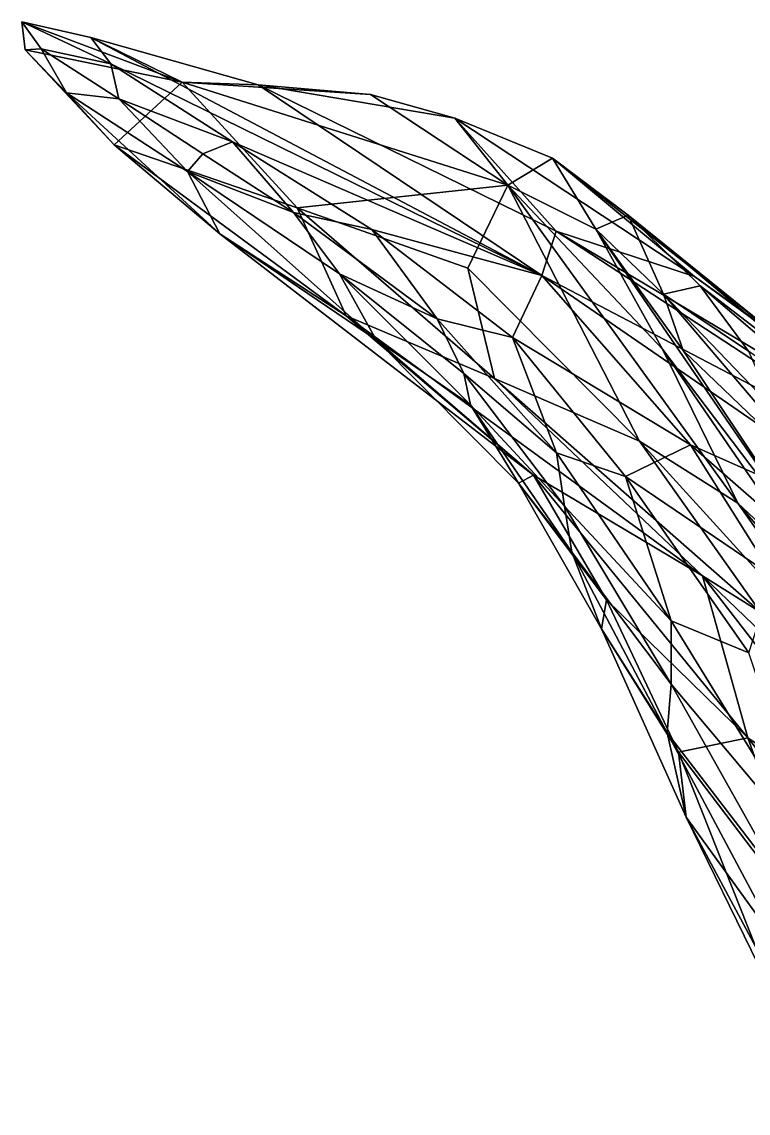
# Model space of a CAD drawing. Extents: x -1.56 to 1.56, y -5.64 to 3.99.
# Drawn here: x -1.5557 to -1.319, y -1.6628 to -1.3071 of the extents above; entities that cross this region are included whole.
import ezdxf

# ---------------------------------------------------------------- set-up
doc = ezdxf.new("R2010")
doc.units = 0
doc.layers.add('MAMMOTH$LWO', color=1, linetype='CONTINUOUS')

msp = doc.modelspace()

# ---------------------------------------------------------------- linework, layer by layer
at = {"layer": 'MAMMOTH$LWO'}
for points in [[(-1.52668, -1.32087, 4.75118), (-1.53319, -1.31221, 4.67466), (-1.55572, -1.30714, 4.67761)], [(-1.55572, -1.30714, 4.67761), (-1.54939, -1.31594, 4.73212), (-1.52668, -1.32087, 4.75118)], [(-1.54939, -1.31594, 4.73212), (-1.55572, -1.30714, 4.67761), (-1.55467, -1.31626, 4.68242)], [(-1.53319, -1.31221, 4.67466), (-1.50348, -1.32683, 4.58623), (-1.55572, -1.30714, 4.67761)], [(-1.55572, -1.30714, 4.67761), (-1.50348, -1.32683, 4.58623), (-1.55467, -1.31626, 4.68242)], [(-1.38622, -1.38985, 4.89311), (-1.53319, -1.31221, 4.67466), (-1.52668, -1.32087, 4.75118)], [(-1.53319, -1.31221, 4.67466), (-1.47869, -1.32762, 4.5831), (-1.50348, -1.32683, 4.58623)], [(-1.47869, -1.32762, 4.5831), (-1.53319, -1.31221, 4.67466), (-1.38622, -1.38985, 4.89311)], [(-1.55467, -1.31626, 4.68242), (-1.54118, -1.33031, 4.746), (-1.54939, -1.31594, 4.73212)], [(-1.52668, -1.32087, 4.75118), (-1.54939, -1.31594, 4.73212), (-1.52405, -1.33225, 4.79884)], [(-1.52405, -1.33225, 4.79884), (-1.54939, -1.31594, 4.73212), (-1.54118, -1.33031, 4.746)], [(-1.54118, -1.33031, 4.746), (-1.55467, -1.31626, 4.68242), (-1.52561, -1.34722, 4.69084)], [(-1.52561, -1.34722, 4.69084), (-1.55467, -1.31626, 4.68242), (-1.50348, -1.32683, 4.58623)], [(-1.38622, -1.38985, 4.89311), (-1.52668, -1.32087, 4.75118), (-1.48703, -1.34627, 4.8562)], [(-1.52668, -1.32087, 4.75118), (-1.52405, -1.33225, 4.79884), (-1.48703, -1.34627, 4.8562)], [(-1.50348, -1.32683, 4.58623), (-1.46603, -1.36774, 4.60542), (-1.52561, -1.34722, 4.69084)], [(-1.47869, -1.32762, 4.5831), (-1.44212, -1.33083, 4.48126), (-1.50348, -1.32683, 4.58623)], [(-1.46603, -1.36774, 4.60542), (-1.50348, -1.32683, 4.58623), (-1.39728, -1.36034, 4.41822)], [(-1.44212, -1.33083, 4.48126), (-1.39728, -1.36034, 4.41822), (-1.50348, -1.32683, 4.58623)], [(-1.47869, -1.32762, 4.5831), (-1.41456, -1.33853, 4.46337), (-1.44212, -1.33083, 4.48126)], [(-1.38622, -1.38985, 4.89311), (-1.38157, -1.37536, 4.62943), (-1.47869, -1.32762, 4.5831)], [(-1.41456, -1.33853, 4.46337), (-1.47869, -1.32762, 4.5831), (-1.38157, -1.37536, 4.62943)], [(-1.54118, -1.33031, 4.746), (-1.50169, -1.35594, 4.84403), (-1.52405, -1.33225, 4.79884)], [(-1.52561, -1.34722, 4.69084), (-1.49115, -1.37626, 4.79523), (-1.54118, -1.33031, 4.746)], [(-1.50169, -1.35594, 4.84403), (-1.54118, -1.33031, 4.746), (-1.49115, -1.37626, 4.79523)], [(-1.48703, -1.34627, 4.8562), (-1.52405, -1.33225, 4.79884), (-1.49678, -1.35011, 4.8661)], [(-1.49678, -1.35011, 4.8661), (-1.52405, -1.33225, 4.79884), (-1.50169, -1.35594, 4.84403)], [(-1.41456, -1.33853, 4.46337), (-1.39728, -1.36034, 4.41822), (-1.44212, -1.33083, 4.48126)], [(-1.41456, -1.33853, 4.46337), (-1.38279, -1.35152, 4.35026), (-1.39728, -1.36034, 4.41822)], [(-1.38157, -1.37536, 4.62943), (-1.33645, -1.39011, 4.50711), (-1.41456, -1.33853, 4.46337)], [(-1.38279, -1.35152, 4.35026), (-1.41456, -1.33853, 4.46337), (-1.33645, -1.39011, 4.50711)], [(-1.49115, -1.37626, 4.79523), (-1.52561, -1.34722, 4.69084), (-1.45001, -1.40295, 4.75174)], [(-1.46603, -1.36774, 4.60542), (-1.45001, -1.40295, 4.75174), (-1.52561, -1.34722, 4.69084)], [(-1.48703, -1.34627, 4.8562), (-1.49678, -1.35011, 4.8661), (-1.46722, -1.36932, 4.93392)], [(-1.38622, -1.38985, 4.89311), (-1.48703, -1.34627, 4.8562), (-1.44168, -1.37487, 4.96634)], [(-1.48703, -1.34627, 4.8562), (-1.46722, -1.36932, 4.93392), (-1.44168, -1.37487, 4.96634)], [(-1.46722, -1.36932, 4.93392), (-1.49678, -1.35011, 4.8661), (-1.50169, -1.35594, 4.84403)], [(-1.38279, -1.35152, 4.35026), (-1.36868, -1.37468, 4.28809), (-1.39728, -1.36034, 4.41822)], [(-1.38279, -1.35152, 4.35026), (-1.35806, -1.37011, 4.25844), (-1.36868, -1.37468, 4.28809)], [(-1.33645, -1.39011, 4.50711), (-1.30843, -1.41023, 4.39591), (-1.38279, -1.35152, 4.35026)], [(-1.35806, -1.37011, 4.25844), (-1.38279, -1.35152, 4.35026), (-1.30843, -1.41023, 4.39591)], [(-1.50169, -1.35594, 4.84403), (-1.4522, -1.3893, 4.96374), (-1.46722, -1.36932, 4.93392)], [(-1.49115, -1.37626, 4.79523), (-1.4402, -1.41075, 4.93685), (-1.50169, -1.35594, 4.84403)], [(-1.4522, -1.3893, 4.96374), (-1.50169, -1.35594, 4.84403), (-1.4402, -1.41075, 4.93685)], [(-1.39728, -1.36034, 4.41822), (-1.41037, -1.38737, 4.54685), (-1.46603, -1.36774, 4.60542)], [(-1.39728, -1.36034, 4.41822), (-1.35443, -1.44375, 4.5865), (-1.41037, -1.38737, 4.54685)], [(-1.39728, -1.36034, 4.41822), (-1.36868, -1.37468, 4.28809), (-1.34696, -1.41382, 4.36634)], [(-1.34696, -1.41382, 4.36634), (-1.32237, -1.46399, 4.50283), (-1.39728, -1.36034, 4.41822)], [(-1.39728, -1.36034, 4.41822), (-1.32237, -1.46399, 4.50283), (-1.35443, -1.44375, 4.5865)], [(-1.41037, -1.38737, 4.54685), (-1.40162, -1.42336, 4.67309), (-1.46603, -1.36774, 4.60542)], [(-1.46603, -1.36774, 4.60542), (-1.40162, -1.42336, 4.67309), (-1.45001, -1.40295, 4.75174)], [(-1.4522, -1.3893, 4.96374), (-1.42037, -1.40398, 5.05641), (-1.46722, -1.36932, 4.93392)], [(-1.44168, -1.37487, 4.96634), (-1.46722, -1.36932, 4.93392), (-1.42037, -1.40398, 5.05641)], [(-1.35806, -1.37011, 4.25844), (-1.34659, -1.39591, 4.2061), (-1.36868, -1.37468, 4.28809)], [(-1.33462, -1.39323, 4.21188), (-1.35806, -1.37011, 4.25844), (-1.28308, -1.43284, 4.30621)], [(-1.35806, -1.37011, 4.25844), (-1.33462, -1.39323, 4.21188), (-1.34659, -1.39591, 4.2061)], [(-1.30843, -1.41023, 4.39591), (-1.28308, -1.43284, 4.30621), (-1.35806, -1.37011, 4.25844)], [(-1.4402, -1.41075, 4.93685), (-1.49115, -1.37626, 4.79523), (-1.38892, -1.45489, 4.95212)], [(-1.49115, -1.37626, 4.79523), (-1.45001, -1.40295, 4.75174), (-1.38892, -1.45489, 4.95212)], [(-1.38622, -1.38985, 4.89311), (-1.44168, -1.37487, 4.96634), (-1.39582, -1.41002, 5.08528)], [(-1.42037, -1.40398, 5.05641), (-1.39582, -1.41002, 5.08528), (-1.44168, -1.37487, 4.96634)], [(-1.38157, -1.37536, 4.62943), (-1.38622, -1.38985, 4.89311), (-1.25255, -1.45975, 4.89578)], [(-1.25255, -1.45975, 4.89578), (-1.24673, -1.45562, 4.75792), (-1.38157, -1.37536, 4.62943)], [(-1.33645, -1.39011, 4.50711), (-1.38157, -1.37536, 4.62943), (-1.24673, -1.45562, 4.75792)], [(-1.36868, -1.37468, 4.28809), (-1.34659, -1.39591, 4.2061), (-1.3402, -1.41421, 4.24351)], [(-1.36868, -1.37468, 4.28809), (-1.3402, -1.41421, 4.24351), (-1.29271, -1.48536, 4.34368)], [(-1.36868, -1.37468, 4.28809), (-1.29271, -1.48536, 4.34368), (-1.34696, -1.41382, 4.36634)], [(-1.4402, -1.41075, 4.93685), (-1.40947, -1.432, 5.06606), (-1.4522, -1.3893, 4.96374)], [(-1.4522, -1.3893, 4.96374), (-1.40947, -1.432, 5.06606), (-1.41167, -1.42174, 5.08347)], [(-1.4522, -1.3893, 4.96374), (-1.41167, -1.42174, 5.08347), (-1.42037, -1.40398, 5.05641)], [(-1.41037, -1.38737, 4.54685), (-1.35443, -1.44375, 4.5865), (-1.40162, -1.42336, 4.67309)], [(-1.38622, -1.38985, 4.89311), (-1.39582, -1.41002, 5.08528), (-1.33775, -1.445, 5.12494)], [(-1.24815, -1.4847, 5.04842), (-1.38622, -1.38985, 4.89311), (-1.33775, -1.445, 5.12494)], [(-1.25255, -1.45975, 4.89578), (-1.38622, -1.38985, 4.89311), (-1.24815, -1.4847, 5.04842)], [(-1.24673, -1.45562, 4.75792), (-1.21357, -1.47957, 4.6538), (-1.33645, -1.39011, 4.50711)], [(-1.30843, -1.41023, 4.39591), (-1.33645, -1.39011, 4.50711), (-1.21357, -1.47957, 4.6538)], [(-1.33462, -1.39323, 4.21188), (-1.31885, -1.41451, 4.18117), (-1.34659, -1.39591, 4.2061)], [(-1.31885, -1.41451, 4.18117), (-1.33462, -1.39323, 4.21188), (-1.26118, -1.45581, 4.24664)], [(-1.28308, -1.43284, 4.30621), (-1.26118, -1.45581, 4.24664), (-1.33462, -1.39323, 4.21188)], [(-1.31885, -1.41451, 4.18117), (-1.31046, -1.43358, 4.16418), (-1.34659, -1.39591, 4.2061)], [(-1.34659, -1.39591, 4.2061), (-1.31046, -1.43358, 4.16418), (-1.29011, -1.46226, 4.16567)], [(-1.34659, -1.39591, 4.2061), (-1.29011, -1.46226, 4.16567), (-1.3402, -1.41421, 4.24351)], [(-1.38892, -1.45489, 4.95212), (-1.45001, -1.40295, 4.75174), (-1.33386, -1.4877, 4.87107)], [(-1.40162, -1.42336, 4.67309), (-1.33386, -1.4877, 4.87107), (-1.45001, -1.40295, 4.75174)], [(-1.41167, -1.42174, 5.08347), (-1.38145, -1.44761, 5.17946), (-1.42037, -1.40398, 5.05641)], [(-1.39582, -1.41002, 5.08528), (-1.42037, -1.40398, 5.05641), (-1.38145, -1.44761, 5.17946)], [(-1.39381, -1.45749, 5.06336), (-1.4402, -1.41075, 4.93685), (-1.38892, -1.45489, 4.95212)], [(-1.4402, -1.41075, 4.93685), (-1.39381, -1.45749, 5.06336), (-1.40947, -1.432, 5.06606)], [(-1.33775, -1.445, 5.12494), (-1.39582, -1.41002, 5.08528), (-1.35901, -1.45535, 5.21238)], [(-1.38145, -1.44761, 5.17946), (-1.35901, -1.45535, 5.21238), (-1.39582, -1.41002, 5.08528)], [(-1.29454, -1.49005, 4.44741), (-1.34696, -1.41382, 4.36634), (-1.29271, -1.48536, 4.34368)], [(-1.34696, -1.41382, 4.36634), (-1.29454, -1.49005, 4.44741), (-1.32237, -1.46399, 4.50283)], [(-1.29271, -1.48536, 4.34368), (-1.3402, -1.41421, 4.24351), (-1.29011, -1.46226, 4.16567)], [(-1.40947, -1.432, 5.06606), (-1.37885, -1.46501, 5.1931), (-1.41167, -1.42174, 5.08347)], [(-1.41167, -1.42174, 5.08347), (-1.37885, -1.46501, 5.1931), (-1.38145, -1.44761, 5.17946)], [(-1.35443, -1.44375, 4.5865), (-1.31501, -1.49955, 4.75589), (-1.40162, -1.42336, 4.67309)], [(-1.40162, -1.42336, 4.67309), (-1.31501, -1.49955, 4.75589), (-1.33386, -1.4877, 4.87107)], [(-1.39381, -1.45749, 5.06336), (-1.37648, -1.47999, 5.18567), (-1.40947, -1.432, 5.06606)], [(-1.40947, -1.432, 5.06606), (-1.37648, -1.47999, 5.18567), (-1.37885, -1.46501, 5.1931)], [(-1.32237, -1.46399, 4.50283), (-1.27489, -1.53129, 4.68039), (-1.35443, -1.44375, 4.5865)], [(-1.35443, -1.44375, 4.5865), (-1.27489, -1.53129, 4.68039), (-1.31501, -1.49955, 4.75589)], [(-1.33775, -1.445, 5.12494), (-1.35901, -1.45535, 5.21238), (-1.31076, -1.48806, 5.24393)], [(-1.24815, -1.4847, 5.04842), (-1.33775, -1.445, 5.12494), (-1.24907, -1.52255, 5.19443)], [(-1.24907, -1.52255, 5.19443), (-1.33775, -1.445, 5.12494), (-1.31076, -1.48806, 5.24393)], [(-1.37885, -1.46501, 5.1931), (-1.34404, -1.50231, 5.29834), (-1.38145, -1.44761, 5.17946)], [(-1.35901, -1.45535, 5.21238), (-1.38145, -1.44761, 5.17946), (-1.34404, -1.50231, 5.29834)], [(-1.39381, -1.45749, 5.06336), (-1.38892, -1.45489, 4.95212), (-1.36515, -1.49553, 5.07968)], [(-1.36679, -1.50498, 5.1787), (-1.39381, -1.45749, 5.06336), (-1.36515, -1.49553, 5.07968)], [(-1.39381, -1.45749, 5.06336), (-1.36679, -1.50498, 5.1787), (-1.37648, -1.47999, 5.18567)], [(-1.36515, -1.49553, 5.07968), (-1.38892, -1.45489, 4.95212), (-1.31914, -1.54049, 5.07075)], [(-1.38892, -1.45489, 4.95212), (-1.33386, -1.4877, 4.87107), (-1.31914, -1.54049, 5.07075)], [(-1.31076, -1.48806, 5.24393), (-1.35901, -1.45535, 5.21238), (-1.31874, -1.5128, 5.32469)], [(-1.34404, -1.50231, 5.29834), (-1.31874, -1.5128, 5.32469), (-1.35901, -1.45535, 5.21238)], [(-1.37648, -1.47999, 5.18567), (-1.34411, -1.52301, 5.30727), (-1.37885, -1.46501, 5.1931)], [(-1.37885, -1.46501, 5.1931), (-1.34411, -1.52301, 5.30727), (-1.34404, -1.50231, 5.29834)], [(-1.29454, -1.49005, 4.44741), (-1.24298, -1.55737, 4.59589), (-1.32237, -1.46399, 4.50283)], [(-1.32237, -1.46399, 4.50283), (-1.24298, -1.55737, 4.59589), (-1.27489, -1.53129, 4.68039)], [(-1.36679, -1.50498, 5.1787), (-1.34544, -1.53889, 5.29721), (-1.37648, -1.47999, 5.18567)], [(-1.37648, -1.47999, 5.18567), (-1.34544, -1.53889, 5.29721), (-1.34411, -1.52301, 5.30727)], [(-1.31914, -1.54049, 5.07075), (-1.33386, -1.4877, 4.87107), (-1.26417, -1.57782, 5.02079)], [(-1.33386, -1.4877, 4.87107), (-1.25677, -1.56179, 4.91641), (-1.26417, -1.57782, 5.02079)], [(-1.31501, -1.49955, 4.75589), (-1.25677, -1.56179, 4.91641), (-1.33386, -1.4877, 4.87107)], [(-1.36679, -1.50498, 5.1787), (-1.36515, -1.49553, 5.07968), (-1.34172, -1.5452, 5.17777)], [(-1.34172, -1.5452, 5.17777), (-1.36515, -1.49553, 5.07968), (-1.31914, -1.54049, 5.07075)], [(-1.34411, -1.52301, 5.30727), (-1.29673, -1.57937, 5.38346), (-1.34404, -1.50231, 5.29834)], [(-1.31874, -1.5128, 5.32469), (-1.34404, -1.50231, 5.29834), (-1.29673, -1.57937, 5.38346)], [(-1.33924, -1.56631, 5.28509), (-1.36679, -1.50498, 5.1787), (-1.34172, -1.5452, 5.17777)], [(-1.36679, -1.50498, 5.1787), (-1.33924, -1.56631, 5.28509), (-1.34544, -1.53889, 5.29721)], [(-1.34544, -1.53889, 5.29721), (-1.30745, -1.58832, 5.37456), (-1.34411, -1.52301, 5.30727)], [(-1.34411, -1.52301, 5.30727), (-1.30745, -1.58832, 5.37456), (-1.29673, -1.57937, 5.38346)], [(-1.33924, -1.56631, 5.28509), (-1.30692, -1.61103, 5.36855), (-1.34544, -1.53889, 5.29721)], [(-1.34544, -1.53889, 5.29721), (-1.30692, -1.61103, 5.36855), (-1.30745, -1.58832, 5.37456)], [(-1.34172, -1.5452, 5.17777), (-1.31914, -1.54049, 5.07075), (-1.2958, -1.6057, 5.18002)], [(-1.31914, -1.54049, 5.07075), (-1.26417, -1.57782, 5.02079), (-1.25086, -1.62615, 5.10643)], [(-1.2958, -1.6057, 5.18002), (-1.31914, -1.54049, 5.07075), (-1.25086, -1.62615, 5.10643)], [(-1.33924, -1.56631, 5.28509), (-1.34172, -1.5452, 5.17777), (-1.31647, -1.60871, 5.26934)], [(-1.31647, -1.60871, 5.26934), (-1.34172, -1.5452, 5.17777), (-1.2958, -1.6057, 5.18002)], [(-1.29209, -1.6628, 5.35949), (-1.33924, -1.56631, 5.28509), (-1.31647, -1.60871, 5.26934)], [(-1.33924, -1.56631, 5.28509), (-1.29209, -1.6628, 5.35949), (-1.30692, -1.61103, 5.36855)]]:
    msp.add_3dface(points, dxfattribs=at)

doc.saveas('drawing.dxf')
